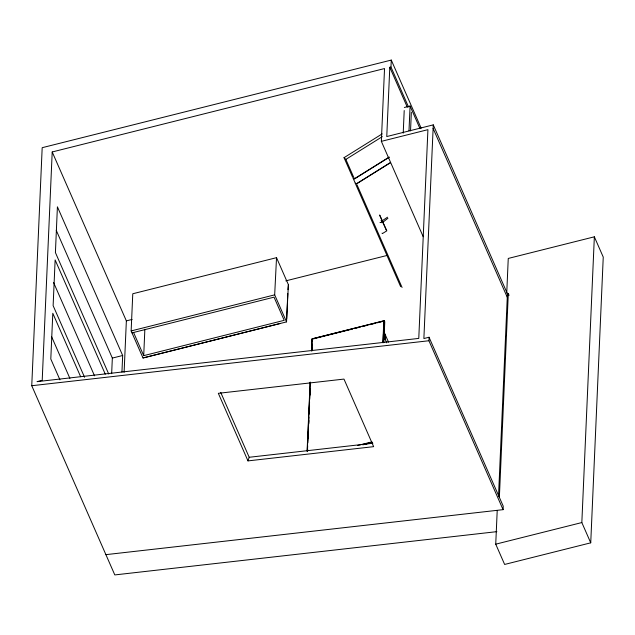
<?xml version="1.0" encoding="UTF-8"?>
<svg xmlns="http://www.w3.org/2000/svg" width="635" height="635" viewBox="0 0 635 635"><rect width="100%" height="100%" fill="white"/><g stroke="black" fill="none" stroke-linecap="round" stroke-linejoin="round"><path stroke-width="0.95" d="M496.872 531.646L114.8 574.921L31.75 385.723L42.18 147.693L391.271 60.079L421.172 128.191M381.349 141.359L384.532 68.556L52.205 151.963L42.204 380.341L37.036 381.643L418.775 338.407L427.919 129.667L381.349 141.359L423.204 236.72M111.657 373.65L112.339 358.084L56.237 230.283M121.944 372.031L122.666 355.497L57.412 206.843L55.412 252.563L108.728 374.023M124.111 372.293L126.357 320.881L52.205 151.963M131.993 332.867L274.034 297.164L284.21 320.334L143.708 355.648L133.541 332.438M132.691 330.502L131.143 330.938L143.01 357.973L280.472 323.413M143.01 357.973L286.544 321.889L287.79 293.513M143.708 355.648L144.867 329.232M274.677 294.854L276.527 257.667L132.771 293.759L131.143 330.938L274.677 294.854L286.544 321.889M287.957 289.623L288.393 284.702L276.527 257.667M288.393 284.702L286.679 318.818M307.094 451.056L310.11 382.206M311.491 350.734L312.007 338.931L384.326 320.762L384.77 321.778L383.865 342.432M307.261 451.302L310.285 382.222M311.674 350.639L312.19 338.796L383.826 320.802L383.492 331.994M307.411 451.644L307.665 445.722M307.8 442.762L308.277 431.903M308.443 427.958L308.92 417.1M309.055 414.139L309.57 402.296M309.697 399.336L310.174 388.477M310.348 384.532L310.436 382.556M311.817 350.972L312.118 344.067M312.253 341.106L312.19 338.796M307.586 451.088L307.665 449.12M308.142 438.301L308.269 435.348M308.793 423.545L308.92 420.592M309.435 408.797L309.562 405.844M310.039 395.026L310.213 391.089M311.976 350.766L312.102 347.813M391.271 60.079L390.969 67L389.795 67.294L386.763 136.549L433.276 124.865L507.428 293.791L498.499 496.61M382.873 342.511L383.826 320.802M383.016 342.852L383.405 333.97M383.381 342.408L384.326 320.762M384.469 332.93L385.016 338.907L384.318 337.868L384.318 332.597M384.572 337.899L384.762 333.613M385.016 338.907L384.913 333.947M385.207 334.621L385.167 339.249L386.747 342.852M403.217 133.144L404.209 110.538M408.996 130.778L410.083 106.037L404.336 107.482M410.528 130.921L411.345 112.252M433.276 124.865L423.878 338.534L429.077 337.233L428.927 340.741L503.079 509.659L105.902 554.649M506.738 293.037L508.254 258.437L594.352 236.815L603.25 257.088L590.733 542.83L504.634 564.444L495.737 544.171L497.213 510.556M499.364 497.34L508.294 293.576L507.428 293.791M503.079 509.659L503.23 506.158L429.038 337.241M590.733 542.83L581.835 522.557L594.352 236.815M247.983 460.891L218.329 393.319L343.979 379.087L373.642 446.659L247.983 460.891L249.19 457.271L220.718 392.406M387.961 218.226L382.341 222.655L379.992 222.472M352.623 177.236L344.035 157.678L382.159 133.898M344.035 157.678L345.853 159.401L382.318 136.652M354.314 178.832L389.112 157.123M389.239 157.242L354.441 178.951L345.853 159.401M356.465 183.737L390.438 162.536M356.592 183.856L390.565 162.655M387.509 217.202L382.984 220.281L381.595 220.885L381.135 220.448L381.579 221.48M313.293 338.892L352.449 329.057M354.362 328.573L360.093 327.136M362.006 326.66L367.736 325.215M369.641 324.739L375.372 323.294M377.285 322.818L383.016 321.381M433.078 128.373L507.27 297.283M126.357 320.881L132.12 319.437M285.798 280.868L386.651 255.556M112.339 358.084L122.666 355.497M383.445 339.677L385.167 339.249L384.762 338.876M357.576 445.508L371.904 441.904M362.506 444.643L372.054 442.246M362.895 444.825L372.412 442.436M495.737 544.171L581.835 522.557M31.75 385.723L428.927 340.741M249.19 457.271L372.88 443.262M384.127 336.883L384.278 337.217M382.032 233.172L382.453 233.561L386.826 230.83L379.635 215.003L382.024 220.448M508.294 293.576L509.064 295.338M410.083 106.037L420.021 128.691M390.969 67L408.511 106.966M389.795 67.294L407.337 107.259M382.826 222.266L386.413 230.441M357.005 184.793L402.074 287.472M355.314 183.197L353.012 178.118M355.187 183.078L400.653 286.647M385.358 334.962L388.517 342.17M105.267 374.142L55.134 259.937L53.126 305.649L84.558 377.261M53.554 282.472L94.536 375.833M80.653 376.745L52.8 313.293L50.8 359.013L59.952 379.865M51.618 336.74L69.921 378.436"/></g></svg>
